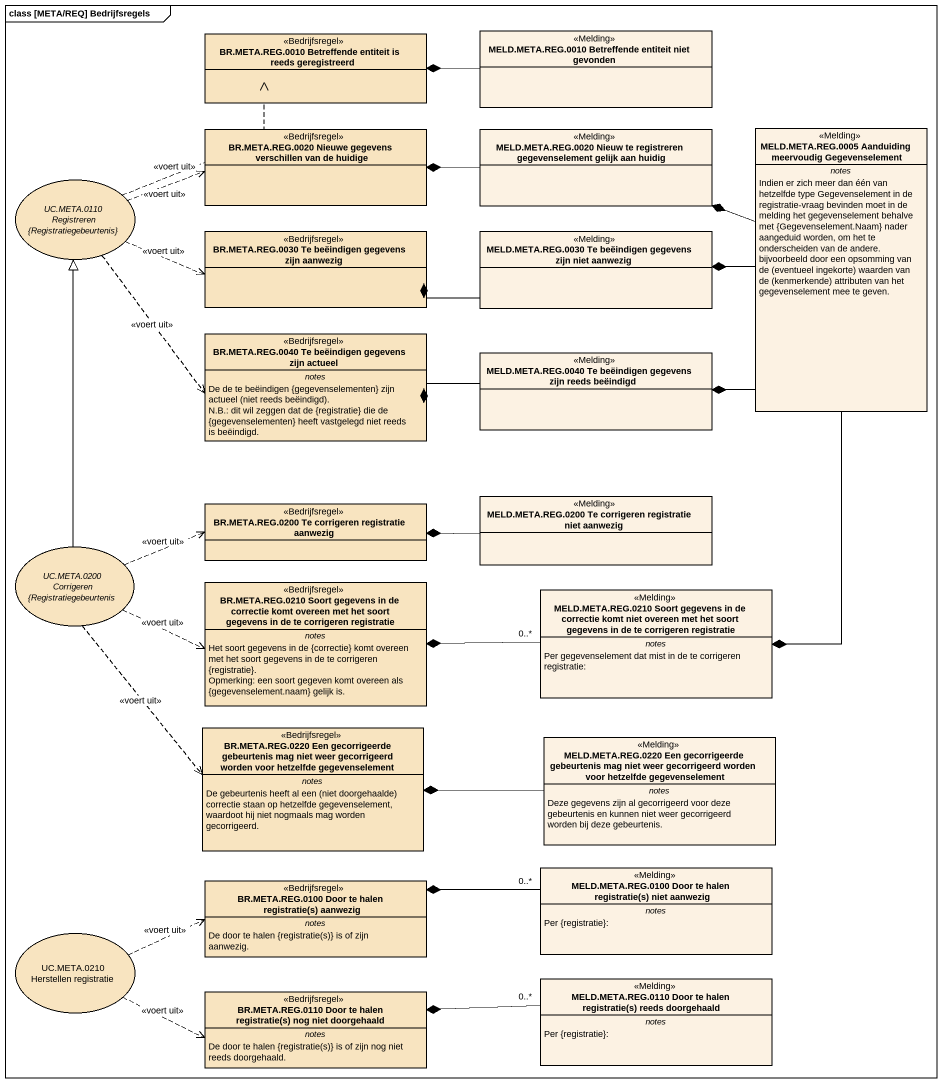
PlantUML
@startuml
mainframe class [META/REQ] Bedrijfsregels
allowmixing
hide circle
hide empty members
class "BR.META.REG.0010 Betreffende entiteit is reeds geregistreerd" as BR_META_REG_0010 <<Bedrijfsregel>> #F8E4C0
class "MELD.META.REG.0010 Betreffende entiteit niet gevonden" as MELD_META_REG_0010 <<Melding>>
class "BR.META.REG.0020 Nieuwe gegevens verschillen van de huidige" as BR_META_REG_0020_Nieuwe <<Bedrijfsregel>> #F8E4C0
class "MELD.META.REG.0020 Nieuw te registreren gegevenselement gelijk aan huidig" as MELD_META_REG_0020_Nieuw_te <<Melding>>
class "MELD.META.REG.0005 Aanduiding meervoudig Gegevenselement" as MELD_META_REG_0005 <<Melding>> {
  -- notes --
  Indien er zich meer dan één van hetzelfde type Gegevenselement in de registratie-vraag bevinden moet in de melding het gegevenselement behalve met {Gegevenselement.Naam} nader aangeduid worden, om het te onderscheiden van de andere.
  {field} bijvoorbeeld door een opsomming van de (eventueel ingekorte) waarden van de (kenmerkende) attributen van het gegevenselement mee te geven.
}
usecase "UC.META.0110 Registreren {Registratiegebeurtenis}" as UC_META_0110_Registreren #F8E4C0
class "BR.META.REG.0030 Te beëindigen gegevens zijn aanwezig" as BR_META_REG_0030_Te <<Bedrijfsregel>> #F8E4C0
class "MELD.META.REG.0030 Te beëindigen gegevens zijn niet aanwezig" as MELD_META_REG_0030_Te <<Melding>>
class "BR.META.REG.0040 Te beëindigen gegevens zijn actueel" as BR_META_REG_0040_Te <<Bedrijfsregel>> #F8E4C0 {
  -- notes --
  {field} De de te beëindigen {gegevenselementen} zijn actueel (niet reeds beëindigd).
  N.B.: dit wil zeggen dat de {registratie} die de {gegevenselementen} heeft vastgelegd niet reeds is beëindigd.
}
class "MELD.META.REG.0040 Te beëindigen gegevens zijn reeds beëindigd" as MELD_META_REG_0040_Te <<Melding>>
class "BR.META.REG.0200 Te corrigeren registratie aanwezig" as BR_META_REG_0200_Te <<Bedrijfsregel>> #F8E4C0
class "MELD.META.REG.0200 Te corrigeren registratie niet aanwezig" as MELD_META_REG_0200_Te <<Melding>>
usecase "UC.META.0200 Corrigeren {Registratiegebeurtenis" as UC_META_0200_Corrigeren #F8E4C0
class "BR.META.REG.0210 Soort gegevens in de correctie komt overeen met het soort gegevens in de te corrigeren registratie" as BR_META_REG_0210_Soort <<Bedrijfsregel>> #F8E4C0 {
  -- notes --
  Het soort gegevens in de {correctie} komt overeen met het soort gegevens in de te corrigeren {registratie}.
  Opmerking: een soort gegeven komt overeen als {gegevenselement.naam} gelijk is.
}
class "MELD.META.REG.0210 Soort gegevens in de correctie komt niet overeen met het soort gegevens in de te corrigeren registratie" as MELD_META_REG_0210_Soort <<Melding>> {
  -- notes --
  Per gegevenselement dat mist in de te corrigeren registratie:
}
class "BR.META.REG.0220 Een gecorrigeerde gebeurtenis mag niet weer gecorrigeerd worden voor hetzelfde gegevenselement" as BR_META_REG_0220_Een <<Bedrijfsregel>> #F8E4C0 {
  -- notes --
  {field} De gebeurtenis heeft al een (niet doorgehaalde) correctie staan op hetzelfde gegevenselement, waardoot hij niet nogmaals mag worden gecorrigeerd.
}
class "MELD.META.REG.0220 Een gecorrigeerde gebeurtenis mag niet weer gecorrigeerd worden voor hetzelfde gegevenselement" as MELD_META_REG_0220_Een <<Melding>> {
  -- notes --
  Deze gegevens zijn al gecorrigeerd voor deze gebeurtenis en kunnen niet weer gecorrigeerd worden bij deze gebeurtenis.
}
class "MELD.META.REG.0100 Door te halen registratie(s) niet aanwezig" as MELD_META_REG_0100_Door_te <<Melding>> {
  -- notes --
  Per {registratie}:
}
class "BR.META.REG.0100 Door te halen registratie(s) aanwezig" as BR_META_REG_0100_Door_te <<Bedrijfsregel>> #F8E4C0 {
  -- notes --
  {field} De door te halen {registratie(s)} is of zijn aanwezig.
}
usecase "UC.META.0210 Herstellen registratie" as UC_META_0210_Herstellen #F8E4C0
class "BR.META.REG.0110 Door te halen registratie(s) nog niet doorgehaald" as BR_META_REG_0110_Door_te <<Bedrijfsregel>> #F8E4C0 {
  -- notes --
  {field} De door te halen {registratie(s)} is of zijn nog niet reeds doorgehaald.
}
class "MELD.META.REG.0110 Door te halen registratie(s) reeds doorgehaald" as MELD_META_REG_0110_Door_te <<Melding>> {
  -- notes --
  Per {registratie}:
}
MELD_META_REG_0010 -left-* BR_META_REG_0010
MELD_META_REG_0020_Nieuw_te -left-* BR_META_REG_0020_Nieuwe
MELD_META_REG_0005 -left-* MELD_META_REG_0020_Nieuw_te
MELD_META_REG_0005 -left-* MELD_META_REG_0030_Te
MELD_META_REG_0005 -left-* MELD_META_REG_0040_Te
MELD_META_REG_0005 --* MELD_META_REG_0210_Soort
UC_META_0110_Registreren .up.> BR_META_REG_0010 : <<voert uit>>
UC_META_0110_Registreren .right.> BR_META_REG_0020_Nieuwe : <<voert uit>>
UC_META_0110_Registreren .right.> BR_META_REG_0030_Te : <<voert uit>>
UC_META_0110_Registreren ..> BR_META_REG_0040_Te : <<voert uit>>
MELD_META_REG_0030_Te -left-* BR_META_REG_0030_Te
MELD_META_REG_0040_Te -left-* BR_META_REG_0040_Te
MELD_META_REG_0200_Te -left-* BR_META_REG_0200_Te
UC_META_0200_Corrigeren -up-|> UC_META_0110_Registreren
UC_META_0200_Corrigeren .right.> BR_META_REG_0200_Te : <<voert uit>>
UC_META_0200_Corrigeren .right.> BR_META_REG_0210_Soort : <<voert uit>>
UC_META_0200_Corrigeren ..> BR_META_REG_0220_Een : <<voert uit>>
MELD_META_REG_0210_Soort "0..*" -left-* BR_META_REG_0210_Soort
MELD_META_REG_0220_Een -left-* BR_META_REG_0220_Een
MELD_META_REG_0100_Door_te "0..*" -left-* BR_META_REG_0100_Door_te
UC_META_0210_Herstellen .right.> BR_META_REG_0100_Door_te : <<voert uit>>
UC_META_0210_Herstellen .right.> BR_META_REG_0110_Door_te : <<voert uit>>
MELD_META_REG_0110_Door_te "0..*" -left-* BR_META_REG_0110_Door_te
@enduml
